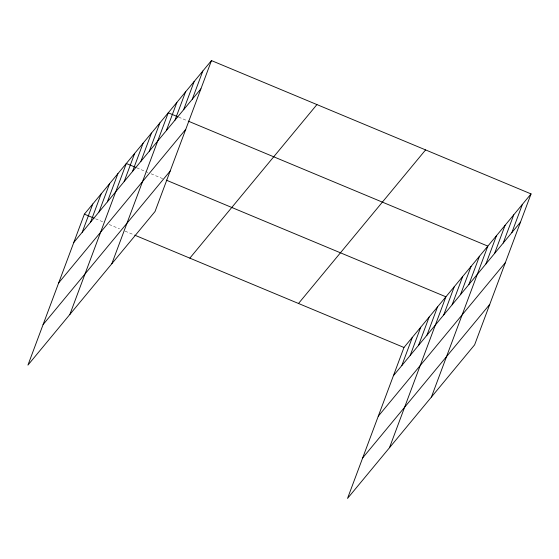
<?xml version="1.0" encoding="UTF-8"?>
<svg xmlns="http://www.w3.org/2000/svg" width="559" height="559" viewBox="0 0 559 559"><rect width="100%" height="100%" fill="white"/><g stroke="black" fill="none" stroke-linecap="round" stroke-linejoin="round"><path stroke-width="0.42" stroke-dasharray="2.79 2.1" d="M178.642 117.124L187.433 120.793M136.71 167.805L147.89 172.472M151.091 173.807L163.871 179.139M95.568 218.814L104.358 222.482M109.152 224.48L119.535 228.82M125.132 231.147L133.922 234.815"/><path stroke-width="0.84" d="M211.47 60.582L84.381 214.153L27.95 365.09L155.032 211.519L211.47 60.582L531.05 193.91L474.619 344.847L347.53 498.418L403.968 347.481L531.05 193.91M82.208 232.264L92.773 204.014M90.6 222.133L101.158 193.882M98.985 211.994L109.55 183.743M107.37 201.855L117.935 173.604M69.889 314.41L126.32 163.473L135.907 167.469M124.147 181.584L134.712 153.334M132.532 171.452L143.097 143.202M140.924 161.313L151.482 133.063M149.309 151.182L159.874 122.931M111.828 263.736L168.259 112.792L177.846 116.796M166.337 130.603L176.903 102.353M174.981 120.157L185.546 91.907M183.625 109.718L194.183 81.467M192.261 99.271L202.826 71.021M401.795 365.593L412.353 337.343M410.18 355.461L420.738 327.211M418.565 345.322L429.13 317.072M426.957 335.19L437.515 306.94M389.469 447.745L445.907 296.801L166.268 180.138M443.727 314.913L454.292 286.669M452.119 304.781L462.677 276.53M460.504 294.642L471.069 266.391M468.889 284.51L479.454 256.26M431.408 397.065L487.839 246.121L188.236 121.128M485.918 263.932L496.483 235.681M494.561 253.486L505.126 225.235M503.205 243.046L513.77 214.796M511.848 232.6L522.406 204.349M73.823 242.403L200.905 88.832M58.681 282.889L185.77 129.318M43.085 324.604L170.174 171.033M189.843 258.146L316.932 104.582M298.506 303.481L425.588 149.91M393.403 375.732L520.485 222.161M378.268 416.217L505.35 262.646M362.672 457.933L489.754 304.362M84.381 214.153L93.975 218.15M134.719 235.15L403.968 347.481"/></g></svg>
